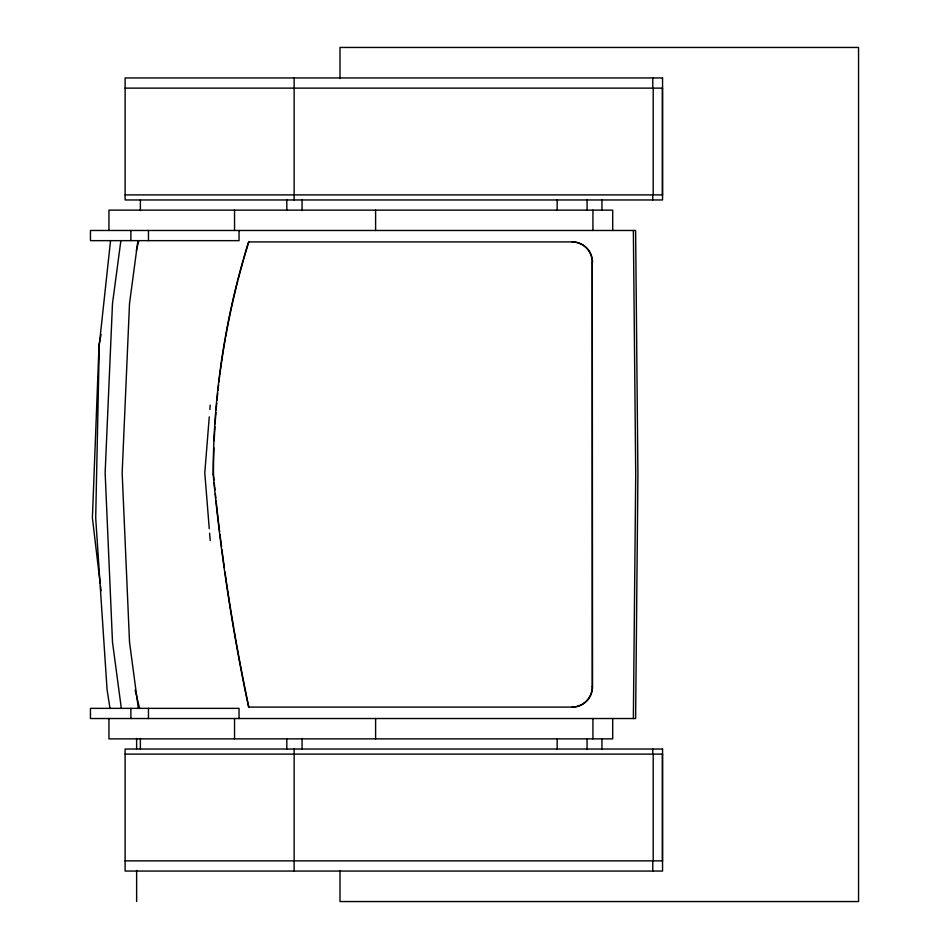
<?xml version="1.0" encoding="UTF-8"?>
<svg xmlns="http://www.w3.org/2000/svg" width="949" height="949" viewBox="0 0 949 949"><rect width="100%" height="100%" fill="white"/><g stroke="black" fill="none" stroke-linecap="round" stroke-linejoin="round"><path stroke-width="1.42" d="M633.363 718.523L635.723 474.5L633.363 230.477M209.266 416.896L204.782 472.827L209.266 528.759M209.859 409.541L210.215 405.128M110.547 240.643L99.313 344.653L95.695 517.893L107.083 689.769L109.977 708.357M120.879 240.643L112.492 303.561L105.137 472.827L112.492 642.093L121.33 708.357M137.902 240.643L129.515 303.561L122.16 472.827L129.515 642.093L138.34 708.357M101.045 334.594L99.052 344.653L92.397 517.893L100.179 583.469M136.336 250.655L138.791 240.643M125.114 88.127L662.556 88.127M125.114 194.889L662.556 194.889M572.033 241.912A20.332 20.214 -90 0 1 592.259 262.244L592.532 686.756A20.332 20.214 -90 0 1 572.306 707.088L248.567 707.088A2039.959 2028.025 90 0 1 213.193 474.5A777.86 773.316 90 0 1 248.567 241.912L572.306 241.912A20.332 20.214 -90 0 1 592.532 262.244M213.193 474.5L213.466 474.5A2039.959 2028.025 90 0 0 214 480.075M572.033 707.088A20.332 20.214 -90 0 0 592.259 686.756L592.532 686.756M125.114 754.111L662.556 754.111M125.114 860.873L662.556 860.873M135.114 690.03L139.61 708.357M100.523 586.387L101.045 590.753M209.622 533.172L210.215 540.527M662.414 88.127L662.414 194.889M662.414 754.111L662.414 860.873M653.197 88.127L653.197 194.889M653.197 754.111L653.197 860.873M652.77 77.948L652.77 88.127M652.77 194.889L652.77 199.966M652.77 749.034L652.77 754.111M652.77 860.873L652.77 871.052M612.698 230.477L612.698 210.132L108.945 210.132L108.945 230.477M612.698 718.523L612.698 738.868L108.945 738.868L108.945 718.523M601.939 199.515L601.939 209.836M601.939 739.164L601.939 749.485M592.935 210.132L592.935 230.477M592.935 718.523L592.935 738.868M592.259 262.244L592.259 686.756M587.075 199.515L587.075 209.836M587.075 739.164L587.075 749.485M557.158 199.966L557.158 210.322M557.158 738.678L557.158 749.034M375.602 210.132L375.602 230.477M375.602 718.523L375.602 738.868M339.991 78.565L339.991 47.45L858.548 47.45L858.548 901.55L339.991 901.55L339.991 870.553M302.067 199.515L302.067 210.559M302.067 738.441L302.067 748.986M294.131 77.948L294.131 199.966M294.131 749.034L294.131 871.052M286.812 199.515L286.812 210.275M286.812 738.619L286.812 749.034M239.041 230.477L239.041 240.643L90.452 240.643L90.452 230.477L635.616 230.477L637.918 474.5L635.616 718.523L90.452 718.523L90.452 708.357L239.041 708.357L239.041 718.523M234.545 210.132L234.545 230.477M234.545 718.523L234.545 738.868M148.459 230.477L148.459 240.643M148.459 708.357L148.459 718.523M140.369 199.966L140.369 210.559M140.369 738.441L140.369 749.034M136.632 738.441L136.632 748.82M136.632 870.411L136.632 901.55M130.879 230.477L130.879 240.643M130.879 708.357L130.879 718.523M248.84 707.088A2039.959 2028.025 90 0 1 234.083 630.041M233.845 628.653A2039.959 2028.025 90 0 1 224.96 571.903M224.367 567.739A2039.959 2028.025 90 0 1 221.924 549.685M221.556 546.909A2039.959 2028.025 90 0 1 219.978 534.394M219.634 531.618A2039.959 2028.025 90 0 1 216.123 500.989M215.826 498.201A2039.959 2028.025 90 0 1 215.387 494.026M214.96 489.838A2039.959 2028.025 90 0 1 214.26 482.875M213.466 474.5A777.86 773.316 -90 0 1 213.916 447.798M214.189 440.763A777.86 773.316 -90 0 1 214.925 426.73M215.103 423.918A777.86 773.316 -90 0 1 215.909 412.708M216.135 409.897A777.86 773.316 -90 0 1 216.752 402.898M217.013 400.098A777.86 773.316 -90 0 1 217.712 393.1M218.009 390.312A777.86 773.316 -90 0 1 218.626 384.713M218.958 381.925A777.86 773.316 -90 0 1 219.646 376.35M219.824 374.95A777.86 773.316 -90 0 1 225.316 338.817M225.565 337.429A777.86 773.316 -90 0 1 237.736 281.118M238.092 279.753A777.86 773.316 -90 0 1 243.229 260.761M243.608 259.409A777.86 773.316 -90 0 1 248.84 241.912M662.556 77.948L125.114 77.948L125.114 199.966L662.556 199.966L662.556 77.948M662.556 749.034L125.114 749.034L125.114 871.052L662.556 871.052L662.556 749.034"/></g></svg>
